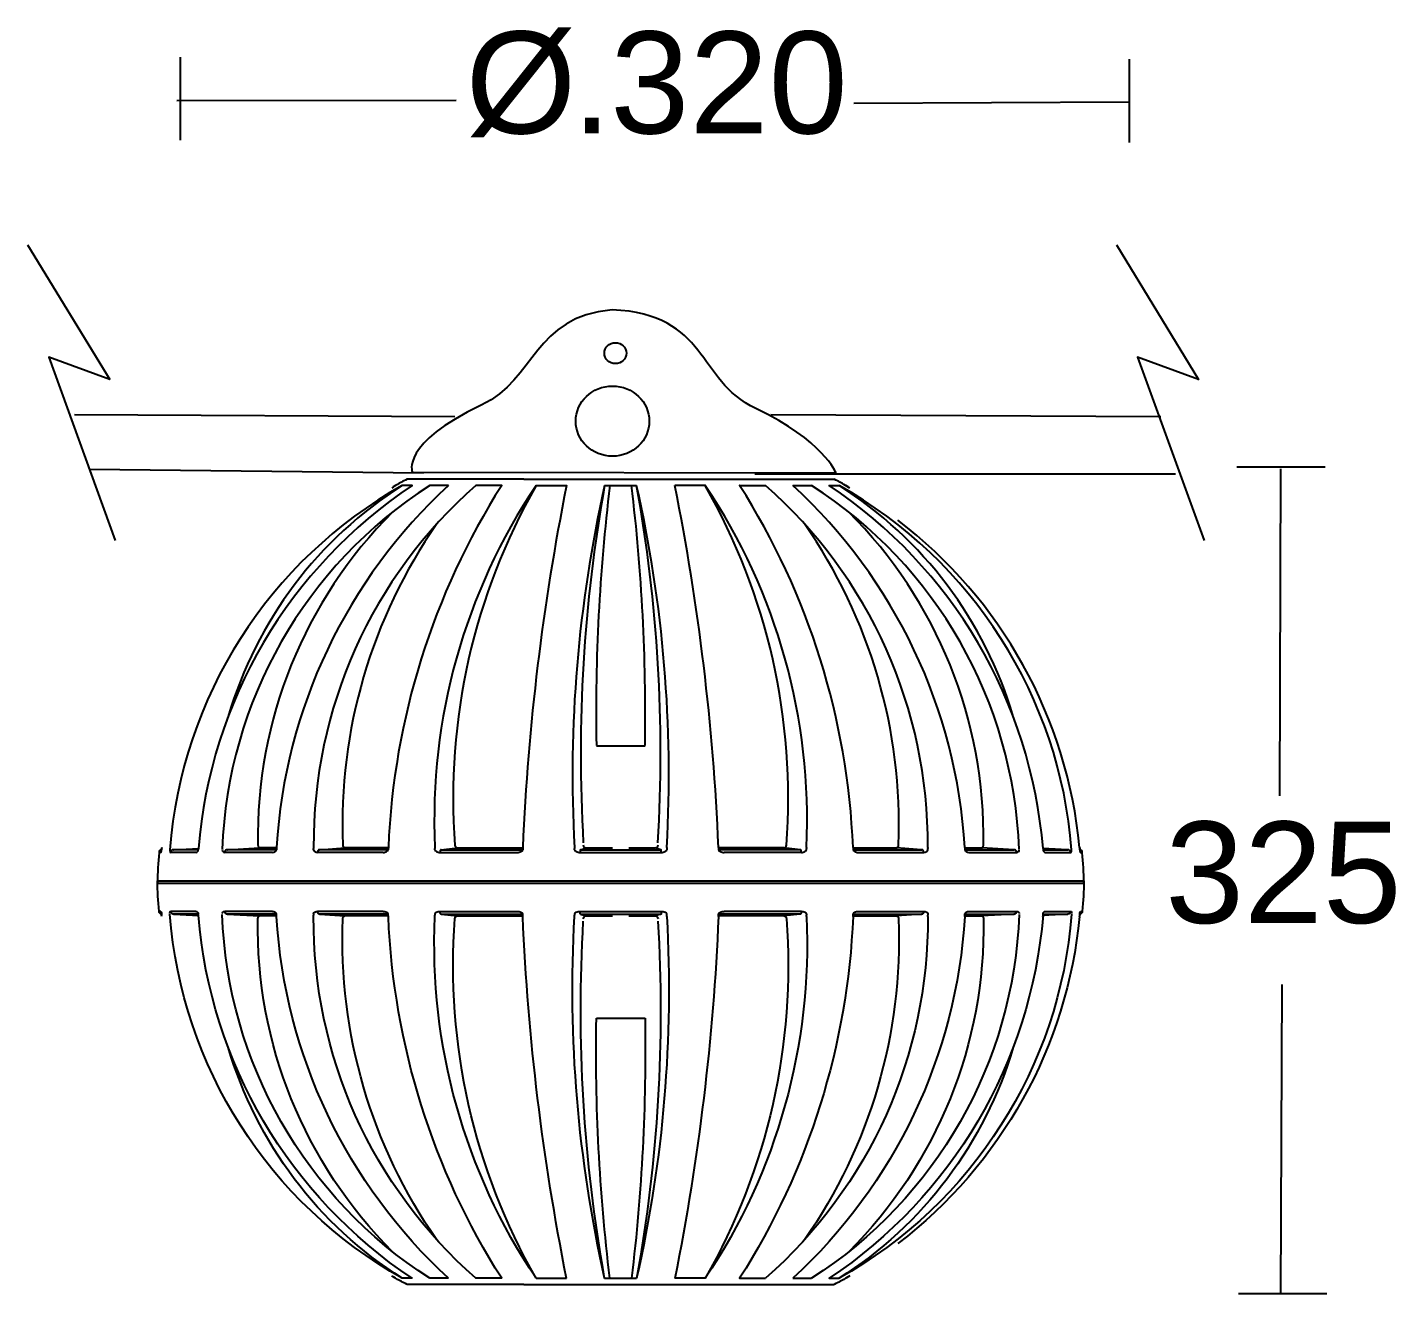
# Model space of a CAD drawing. Extents: x 0 to 126, y 0 to 246.
# Drawn here: x 0.2 to 125.9, y 129.4 to 245.6 of the extents above; entities that cross this region are included whole.
import ezdxf

# ---------------------------------------------------------------- set-up
doc = ezdxf.new("R2010")
doc.units = 0
doc.layers.add('LIVELLO_1', color=160, linetype='Continuous')
doc.styles.add('STD', font='txt')

# ---------------------------------------------------------------- blocks, each defined once
blk = doc.blocks.new('AI9-BLK2')
at = {"layer": 'LIVELLO_1', "color": 7}
for p, q in [((-54.13313, 13.538106), (-46.572868, 1.170557)), ((-49.796444, -2.034243), (-14.87041, -2.228891)), ((14.170194, -2.034243), (49.998499, -2.228891)), ((-48.431152, -7.073556), (-17.731906, -7.408075)), ((12.709991, -7.482834), (51.340191, -7.482834))]:
    blk.add_line(p, q, dxfattribs=at)
for points in [[(45.908826, 13.538106), (53.46926, 1.170557), (47.864434, 3.217289), (53.984646, -13.59805)], [(-46.572868, 1.170557), (-52.17511, 3.217289), (-46.056104, -13.59805)]]:
    blk.add_lwpolyline(points, dxfattribs=at)
blk = doc.blocks.new('AI9-BLK1')
at = {"layer": 'LIVELLO_1', "color": 7}
for p, q in [((-49.19, 119.57), (-49.19, 111.94)), ((37.98, 119.37), (37.98, 111.74)), ((-49.49, 115.58), (-23.84, 115.62)), ((12.68, 115.35), (38, 115.46)), ((47.87, 81.94), (56, 81.94)), ((51.9, 81.75), (51.79, 51.74)), ((-28.1, 80.81), (-28.34, 80.81)), ((-17.63, 80.81), (-11.8, 80.81)), ((-11.8, 80.81), (-5.66, 80.81)), ((-5.66, 80.81), (0.17, 80.81)), ((0.17, 80.81), (5.14, 80.81)), ((5.14, 80.81), (8.75, 80.81)), ((8.75, 80.81), (10.64, 80.81)), ((10.64, 80.81), (10.88, 80.81)), ((-27.88, 80.24), (-28.79, 80.24)), ((-24.54, 80.24), (-26.27, 80.24)), ((-16.5, 80.24), (-13.7, 80.24)), ((-10.2, 80.24), (-7.26, 80.24)), ((-0.96, 80.24), (-3.75, 80.24)), ((7.09, 80.24), (8.81, 80.24)), ((11.89, 80.24), (11.94, 80.24)), ((11.93, 80.23), (11.96, 80.23)), ((-10.96, 56.34), (-6.49, 56.34)), ((-50.98, 46.54), (-51.14, 46.54)), ((-50.94, 46.65), (-50.93, 46.7)), ((-50.9, 46.89), (-50.91, 46.78)), ((-50.89, 47), (-50.9, 46.89)), ((-50.89, 47), (-50.9, 46.88)), ((-47.76, 46.54), (-50.06, 46.54)), ((-47.53, 46.79), (-49.81, 46.79)), ((-49.81, 46.79), (-49.78, 46.79)), ((-49.78, 46.79), (-47.52, 46.91)), ((-47.52, 46.89), (-47.53, 46.78)), ((-47.51, 47), (-47.52, 46.89)), ((-40.72, 46.54), (-45.1, 46.54)), ((-40.36, 46.79), (-44.88, 46.79)), ((-44.88, 46.79), (-44.85, 46.79)), ((-44.85, 46.79), (-41.92, 46.96)), ((-40.34, 46.96), (-41.92, 46.96)), ((-40.35, 46.89), (-40.36, 46.78)), ((-40.34, 47), (-40.35, 46.89)), ((-36.94, 47), (-36.95, 46.89)), ((-36.95, 46.78), (-36.95, 46.89)), ((-30.55, 46.54), (-36.57, 46.54)), ((-30.09, 46.79), (-36.41, 46.79)), ((-36.41, 46.79), (-36.38, 46.79)), ((-36.38, 46.79), (-34.06, 46.96)), ((-30.08, 46.96), (-34.06, 46.96)), ((-30.08, 46.89), (-30.09, 46.78)), ((-30.07, 47), (-30.08, 46.89)), ((-25.79, 47), (-25.8, 46.89)), ((-25.8, 46.78), (-25.8, 46.89)), ((-25.23, 46.79), (-17.73, 46.79)), ((-25.23, 46.79), (-25.21, 46.79)), ((-25.21, 46.79), (-23.72, 46.96)), ((-23.72, 46.96), (-17.72, 46.96)), ((-18.19, 46.79), (-18.18, 46.79)), ((-17.72, 46.89), (-17.73, 46.78)), ((-17.72, 47), (-17.72, 46.89)), ((-12.97, 47), (-12.97, 46.89)), ((-12.97, 46.78), (-12.97, 46.89)), ((-12.43, 46.79), (-12.42, 46.79)), ((-12.42, 46.79), (-11.91, 46.96)), ((-11.91, 46.96), (-9.47, 46.96)), ((-7.98, 46.96), (-5.55, 46.96)), ((-4.49, 47), (-4.49, 46.89)), ((-4.49, 46.89), (-4.49, 46.78)), ((0.26, 47), (0.27, 46.89)), ((6.26, 46.96), (0.26, 46.96)), ((0.27, 46.89), (0.27, 46.78)), ((7.77, 46.79), (0.27, 46.79)), ((0.73, 46.79), (0.72, 46.79)), ((7.87, 46.54), (0.78, 46.54)), ((7.75, 46.79), (6.26, 46.96)), ((7.77, 46.79), (7.75, 46.79)), ((8.34, 47), (8.34, 46.89)), ((8.34, 46.78), (8.34, 46.89)), ((12.62, 47), (12.63, 46.89)), ((12.62, 46.96), (16.6, 46.96)), ((12.63, 46.89), (12.63, 46.78)), ((12.63, 46.79), (18.95, 46.79)), ((13.09, 46.54), (19.12, 46.54)), ((18.92, 46.79), (16.6, 46.96)), ((18.95, 46.79), (18.92, 46.79)), ((19.49, 47), (19.49, 46.89)), ((19.5, 46.78), (19.49, 46.89)), ((22.88, 47), (22.9, 46.89)), ((22.89, 46.96), (24.46, 46.96)), ((22.9, 46.89), (22.9, 46.78)), ((22.9, 46.79), (27.43, 46.79)), ((23.26, 46.54), (27.64, 46.54)), ((27.39, 46.79), (24.46, 46.96)), ((27.43, 46.79), (27.39, 46.79)), ((30.06, 47), (30.07, 46.89)), ((32.32, 46.79), (30.06, 46.91)), ((30.07, 46.89), (30.08, 46.78)), ((30.07, 46.79), (32.36, 46.79)), ((30.3, 46.54), (32.6, 46.54)), ((32.36, 46.79), (32.32, 46.79)), ((33.43, 47), (33.44, 46.89)), ((33.43, 47), (33.44, 46.88)), ((33.45, 46.78), (33.44, 46.89)), ((33.47, 46.7), (33.48, 46.65)), ((33.52, 46.54), (33.68, 46.54)), ((-51.28, 43.94), (33.82, 43.94)), ((-51.28, 43.94), (33.82, 43.94)), ((-51.28, 43.72), (33.82, 43.72)), ((-51.28, 43.72), (33.82, 43.72)), ((-50.98, 41.12), (-51.14, 41.12)), ((-50.94, 41.01), (-50.93, 40.97)), ((-50.9, 40.77), (-50.91, 40.89)), ((-50.89, 40.66), (-50.9, 40.78)), ((-50.89, 40.66), (-50.9, 40.77)), ((-47.76, 41.12), (-50.06, 41.12)), ((-47.53, 40.87), (-49.81, 40.87)), ((-49.81, 40.87), (-49.78, 40.87)), ((-49.78, 40.87), (-47.52, 40.75)), ((-47.52, 40.77), (-47.53, 40.89)), ((-47.51, 40.66), (-47.52, 40.77)), ((-40.72, 41.12), (-45.1, 41.12)), ((-40.36, 40.87), (-44.88, 40.87)), ((-44.88, 40.87), (-44.85, 40.87)), ((-44.85, 40.87), (-41.92, 40.7)), ((-40.34, 40.7), (-41.92, 40.7)), ((-40.35, 40.77), (-40.36, 40.89)), ((-40.34, 40.66), (-40.35, 40.77)), ((-36.95, 40.89), (-36.95, 40.77)), ((-36.94, 40.66), (-36.95, 40.77)), ((-30.55, 41.12), (-36.57, 41.12)), ((-30.09, 40.87), (-36.41, 40.87)), ((-36.41, 40.87), (-36.38, 40.87)), ((-36.38, 40.87), (-34.06, 40.7)), ((-30.08, 40.7), (-34.06, 40.7)), ((-30.08, 40.77), (-30.09, 40.89)), ((-30.07, 40.66), (-30.08, 40.77)), ((-25.8, 40.89), (-25.8, 40.77)), ((-25.79, 40.66), (-25.8, 40.77)), ((-25.23, 40.87), (-17.73, 40.87)), ((-25.23, 40.87), (-25.21, 40.87)), ((-25.21, 40.87), (-23.72, 40.7)), ((-23.72, 40.7), (-17.72, 40.7)), ((-18.19, 40.87), (-18.18, 40.87)), ((-17.72, 40.77), (-17.73, 40.89)), ((-17.72, 40.66), (-17.72, 40.77)), ((-12.97, 40.89), (-12.97, 40.77)), ((-12.97, 40.66), (-12.97, 40.77)), ((-12.43, 40.87), (-12.42, 40.87)), ((-12.42, 40.87), (-11.91, 40.7)), ((-11.91, 40.7), (-9.47, 40.7)), ((-7.98, 40.7), (-5.55, 40.7)), ((-4.49, 40.77), (-4.49, 40.89)), ((-4.49, 40.66), (-4.49, 40.77)), ((0.26, 40.66), (0.27, 40.77)), ((6.26, 40.7), (0.26, 40.7)), ((0.27, 40.77), (0.27, 40.89)), ((7.77, 40.87), (0.27, 40.87)), ((0.73, 40.87), (0.72, 40.87)), ((7.87, 41.12), (0.78, 41.12)), ((7.75, 40.87), (6.26, 40.7)), ((7.77, 40.87), (7.75, 40.87)), ((8.34, 40.89), (8.34, 40.77)), ((8.34, 40.66), (8.34, 40.77)), ((12.62, 40.66), (12.63, 40.77)), ((12.62, 40.7), (16.6, 40.7)), ((12.63, 40.77), (12.63, 40.89)), ((12.63, 40.87), (18.95, 40.87)), ((13.09, 41.12), (19.12, 41.12)), ((18.92, 40.87), (16.6, 40.7)), ((18.95, 40.87), (18.92, 40.87)), ((19.5, 40.89), (19.49, 40.77)), ((19.49, 40.66), (19.49, 40.77)), ((22.88, 40.66), (22.9, 40.77)), ((22.89, 40.7), (24.46, 40.7)), ((22.9, 40.77), (22.9, 40.89)), ((22.9, 40.87), (27.43, 40.87)), ((23.26, 41.12), (27.64, 41.12)), ((27.39, 40.87), (24.46, 40.7)), ((27.43, 40.87), (27.39, 40.87)), ((32.32, 40.87), (30.06, 40.75)), ((30.06, 40.66), (30.07, 40.77)), ((30.07, 40.77), (30.08, 40.89)), ((30.07, 40.87), (32.36, 40.87)), ((30.3, 41.12), (32.6, 41.12)), ((32.36, 40.87), (32.32, 40.87)), ((33.43, 40.66), (33.44, 40.78)), ((33.43, 40.66), (33.44, 40.77)), ((33.45, 40.89), (33.44, 40.77)), ((33.47, 40.97), (33.48, 41.01)), ((33.52, 41.12), (33.68, 41.12)), ((52.01, 34.4), (51.9, 6.07)), ((-10.96, 31.32), (-6.49, 31.32)), ((-27.88, 7.43), (-28.79, 7.43)), ((-28.1, 6.86), (-28.34, 6.86)), ((-24.54, 7.43), (-26.27, 7.43)), ((-17.63, 6.86), (-11.8, 6.86)), ((-16.5, 7.43), (-13.7, 7.43)), ((-11.8, 6.86), (-5.66, 6.86)), ((-10.2, 7.43), (-7.26, 7.43)), ((-5.66, 6.86), (0.17, 6.86)), ((-0.96, 7.43), (-3.75, 7.43)), ((0.17, 6.86), (5.14, 6.86)), ((5.14, 6.86), (8.75, 6.86)), ((7.09, 7.43), (8.81, 7.43)), ((8.75, 6.86), (10.64, 6.86)), ((10.64, 6.86), (10.88, 6.86)), ((11.89, 7.43), (11.94, 7.43)), ((11.93, 7.43), (11.96, 7.43)), ((56.16, 6.02), (48.03, 6.02))]:
    blk.add_line(p, q, dxfattribs=at)
for points in [[(-17.63, 80.81), (-22.59, 80.81), (-26.2, 80.81), (-28.1, 80.81)], [(-28.79, 80.24), (-28.79, 80.23), (-28.8, 80.23), (-28.8, 80.23), (-28.81, 80.23)], [(-27.88, 80.24), (-27.88, 80.23), (-27.89, 80.23), (-27.89, 80.23), (-27.9, 80.23)], [(-19.66, 80.24), (-22.03, 80.24), (-22.04, 80.23), (-22.04, 80.23), (-22.04, 80.23), (-22.05, 80.23)], [(-19.66, 80.24), (-19.66, 80.23), (-19.66, 80.23), (-19.66, 80.23), (-19.67, 80.23)], [(-16.5, 80.24), (-16.5, 80.23), (-16.5, 80.23), (-16.5, 80.23), (-16.5, 80.23)], [(-13.7, 80.24), (-13.7, 80.23), (-13.7, 80.23), (-13.71, 80.23)], [(-10.2, 80.24), (-10.2, 80.23), (-10.2, 80.23), (-10.2, 80.23)], [(-7.26, 80.23), (-7.26, 80.23), (-7.26, 80.23), (-7.26, 80.23), (-7.26, 80.24)], [(-0.95, 80.23), (-0.96, 80.23), (-0.96, 80.23), (-0.96, 80.23), (-0.96, 80.24)], [(2.21, 80.23), (2.21, 80.23), (2.21, 80.23), (2.2, 80.23), (2.2, 80.24), (4.58, 80.24)], [(4.59, 80.23), (4.59, 80.23), (4.58, 80.23), (4.58, 80.23), (4.58, 80.24)], [(10.44, 80.23), (10.44, 80.23), (10.43, 80.23), (10.43, 80.23), (10.43, 80.24), (11.33, 80.24)], [(11.91, 80.23), (11.93, 80.23), (12.13, 80.09)], [(-49.98, 46.72), (-49.99, 46.7), (-50.01, 46.69), (-50.02, 46.67), (-50.03, 46.65), (-50.04, 46.64), (-50.04, 46.62), (-50.05, 46.6), (-50.05, 46.58), (-50.06, 46.57), (-50.06, 46.54)], [(-49.81, 46.79), (-49.83, 46.79), (-49.85, 46.78), (-49.87, 46.78), (-49.89, 46.77), (-49.91, 46.77), (-49.92, 46.76), (-49.94, 46.75), (-49.95, 46.74), (-49.97, 46.73), (-49.98, 46.72)], [(-45.03, 46.72), (-45.04, 46.7), (-45.05, 46.69), (-45.06, 46.67), (-45.07, 46.65), (-45.08, 46.64), (-45.08, 46.62), (-45.09, 46.6), (-45.09, 46.58), (-45.1, 46.57), (-45.1, 46.54)], [(-44.88, 46.79), (-44.9, 46.79), (-44.91, 46.78), (-44.93, 46.78), (-44.95, 46.77), (-44.96, 46.77), (-44.98, 46.76), (-44.99, 46.75), (-45, 46.74), (-45.02, 46.73), (-45.03, 46.72)], [(-42.05, 47.22), (-42.05, 47.18), (-42.04, 47.14), (-42.03, 47.1), (-42.02, 47.07), (-42.01, 47.04), (-42, 47.02), (-41.99, 47.01), (-41.99, 47), (-41.98, 46.99), (-41.97, 46.98), (-41.96, 46.97), (-41.96, 46.97), (-41.95, 46.97), (-41.95, 46.97), (-41.94, 46.97), (-41.94, 46.96), (-41.93, 46.96), (-41.93, 46.96), (-41.93, 46.96), (-41.92, 46.96)], [(-36.52, 46.72), (-36.53, 46.7), (-36.54, 46.69), (-36.55, 46.67), (-36.55, 46.65), (-36.56, 46.63), (-36.56, 46.61), (-36.57, 46.59), (-36.57, 46.57), (-36.57, 46.54)], [(-36.41, 46.79), (-36.42, 46.79), (-36.42, 46.79), (-36.43, 46.78), (-36.45, 46.78), (-36.46, 46.77), (-36.47, 46.77), (-36.48, 46.76), (-36.49, 46.75), (-36.5, 46.74), (-36.51, 46.73), (-36.52, 46.72)], [(-34.26, 47.22), (-34.25, 47.2), (-34.25, 47.18), (-34.25, 47.16), (-34.24, 47.14), (-34.24, 47.12), (-34.23, 47.1), (-34.22, 47.08), (-34.21, 47.07), (-34.2, 47.05), (-34.19, 47.04), (-34.18, 47.02), (-34.17, 47.01), (-34.16, 47), (-34.14, 46.99), (-34.13, 46.98), (-34.12, 46.97), (-34.1, 46.97), (-34.09, 46.96), (-34.07, 46.96), (-34.07, 46.96), (-34.06, 46.96)], [(-25.29, 46.72), (-25.3, 46.7), (-25.31, 46.66), (-25.32, 46.61), (-25.32, 46.57), (-25.32, 46.54)], [(-25.23, 46.79), (-25.23, 46.79), (-25.23, 46.79), (-25.24, 46.79), (-25.24, 46.78), (-25.24, 46.78), (-25.25, 46.78), (-25.25, 46.78), (-25.26, 46.77), (-25.26, 46.77), (-25.27, 46.76), (-25.28, 46.75), (-25.28, 46.74), (-25.29, 46.73), (-25.29, 46.72)], [(-23.96, 47.22), (-23.96, 47.2), (-23.95, 47.18), (-23.95, 47.16), (-23.94, 47.14), (-23.94, 47.12), (-23.93, 47.1), (-23.92, 47.08), (-23.91, 47.07), (-23.89, 47.05), (-23.88, 47.04), (-23.87, 47.02), (-23.85, 47.01), (-23.84, 47), (-23.82, 46.99), (-23.81, 46.98), (-23.79, 46.97), (-23.77, 46.97), (-23.75, 46.96), (-23.74, 46.96), (-23.72, 46.96)], [(-12.44, 46.72), (-12.45, 46.68), (-12.45, 46.64), (-12.45, 46.59), (-12.45, 46.54)], [(-12.43, 46.79), (-12.43, 46.79), (-12.43, 46.79), (-12.43, 46.79), (-12.43, 46.78), (-12.43, 46.78), (-12.44, 46.77), (-12.44, 46.75), (-12.44, 46.72), (-12.44, 46.72)], [(-12.43, 46.79), (-5.03, 46.79), (-5.03, 46.79), (-5.55, 46.96)], [(-5.01, 46.72), (-5.01, 46.75), (-5.02, 46.77), (-5.02, 46.78), (-5.02, 46.78), (-5.02, 46.79), (-5.03, 46.79)], [(-5, 46.54), (-5.01, 46.59), (-5.01, 46.64), (-5.01, 46.68), (-5.01, 46.72)], [(6.26, 46.96), (6.28, 46.96), (6.3, 46.96), (6.32, 46.97), (6.33, 46.97), (6.35, 46.98), (6.37, 46.99), (6.38, 47), (6.4, 47.01), (6.41, 47.02), (6.43, 47.04), (6.44, 47.05), (6.45, 47.07), (6.46, 47.08), (6.47, 47.1), (6.48, 47.12), (6.49, 47.14), (6.49, 47.16), (6.5, 47.18), (6.5, 47.2), (6.5, 47.22)], [(7.87, 46.54), (7.86, 46.59), (7.86, 46.64), (7.85, 46.68), (7.84, 46.7), (7.84, 46.72), (7.83, 46.73), (7.83, 46.74), (7.82, 46.75), (7.81, 46.76), (7.81, 46.77), (7.8, 46.77), (7.8, 46.78), (7.79, 46.78), (7.79, 46.78), (7.79, 46.78), (7.78, 46.79), (7.78, 46.79), (7.77, 46.79), (7.77, 46.79)], [(16.6, 46.96), (16.61, 46.96), (16.62, 46.96), (16.64, 46.97), (16.65, 46.97), (16.67, 46.97), (16.68, 46.98), (16.69, 47), (16.7, 47), (16.72, 47.02), (16.73, 47.03), (16.74, 47.04), (16.75, 47.06), (16.76, 47.08), (16.77, 47.09), (16.78, 47.11), (16.78, 47.13), (16.79, 47.15), (16.79, 47.17), (16.8, 47.19), (16.8, 47.22)], [(19.12, 46.54), (19.12, 46.57), (19.11, 46.59), (19.1, 46.61), (19.1, 46.64), (19.09, 46.66), (19.08, 46.68), (19.07, 46.7), (19.06, 46.72), (19.05, 46.73), (19.04, 46.74), (19.03, 46.75), (19.02, 46.76), (19.01, 46.77), (19, 46.77), (18.99, 46.78), (18.98, 46.78), (18.97, 46.79), (18.96, 46.79), (18.95, 46.79)], [(24.46, 46.96), (24.47, 46.96), (24.47, 46.96), (24.48, 46.96), (24.48, 46.96), (24.49, 46.97), (24.49, 46.97), (24.5, 46.97), (24.5, 46.97), (24.51, 46.97), (24.52, 46.98), (24.52, 47), (24.53, 47), (24.54, 47.02), (24.55, 47.03), (24.55, 47.04), (24.57, 47.08), (24.58, 47.11), (24.59, 47.15), (24.59, 47.18), (24.6, 47.22)], [(27.64, 46.54), (27.64, 46.57), (27.63, 46.58), (27.63, 46.6), (27.63, 46.62), (27.62, 46.64), (27.61, 46.65), (27.6, 46.67), (27.59, 46.69), (27.58, 46.7), (27.57, 46.72), (27.56, 46.73), (27.55, 46.74), (27.53, 46.75), (27.52, 46.76), (27.5, 46.77), (27.49, 46.77), (27.47, 46.78), (27.46, 46.78), (27.44, 46.79), (27.43, 46.79)], [(-49.98, 40.95), (-49.99, 40.96), (-50.01, 40.98), (-50.02, 40.99), (-50.03, 41.01), (-50.04, 41.03), (-50.04, 41.04), (-50.05, 41.06), (-50.05, 41.08), (-50.06, 41.1), (-50.06, 41.12)], [(-49.81, 40.87), (-49.83, 40.88), (-49.85, 40.88), (-49.87, 40.88), (-49.89, 40.89), (-49.91, 40.89), (-49.92, 40.9), (-49.94, 40.91), (-49.95, 40.93), (-49.97, 40.94), (-49.98, 40.95)], [(-45.03, 40.95), (-45.04, 40.96), (-45.05, 40.98), (-45.06, 40.99), (-45.07, 41.01), (-45.08, 41.03), (-45.08, 41.04), (-45.09, 41.06), (-45.09, 41.08), (-45.1, 41.1), (-45.1, 41.12)], [(-44.88, 40.87), (-44.9, 40.88), (-44.91, 40.88), (-44.93, 40.88), (-44.95, 40.89), (-44.96, 40.89), (-44.98, 40.9), (-44.99, 40.91), (-45, 40.93), (-45.02, 40.94), (-45.03, 40.95)], [(-42.05, 40.44), (-42.05, 40.48), (-42.04, 40.53), (-42.03, 40.56), (-42.02, 40.6), (-42.01, 40.62), (-42, 40.64), (-41.99, 40.65), (-41.99, 40.66), (-41.98, 40.67), (-41.97, 40.68), (-41.96, 40.68), (-41.96, 40.69), (-41.95, 40.69), (-41.95, 40.69), (-41.94, 40.69), (-41.94, 40.7), (-41.93, 40.7), (-41.93, 40.7), (-41.93, 40.7), (-41.92, 40.7)], [(-36.52, 40.95), (-36.53, 40.96), (-36.54, 40.98), (-36.55, 40.99), (-36.55, 41.01), (-36.56, 41.03), (-36.56, 41.06), (-36.57, 41.08), (-36.57, 41.1), (-36.57, 41.12)], [(-36.41, 40.87), (-36.42, 40.87), (-36.42, 40.88), (-36.43, 40.88), (-36.45, 40.88), (-36.46, 40.89), (-36.47, 40.89), (-36.48, 40.9), (-36.49, 40.91), (-36.5, 40.93), (-36.51, 40.94), (-36.52, 40.95)], [(-34.26, 40.44), (-34.25, 40.46), (-34.25, 40.48), (-34.25, 40.51), (-34.24, 40.53), (-34.24, 40.54), (-34.23, 40.56), (-34.22, 40.58), (-34.21, 40.6), (-34.2, 40.61), (-34.19, 40.62), (-34.18, 40.64), (-34.17, 40.65), (-34.16, 40.66), (-34.14, 40.67), (-34.13, 40.68), (-34.12, 40.69), (-34.1, 40.69), (-34.09, 40.7), (-34.07, 40.7), (-34.07, 40.7), (-34.06, 40.7)], [(-25.29, 40.95), (-25.3, 40.97), (-25.31, 41.01), (-25.32, 41.05), (-25.32, 41.1), (-25.32, 41.12)], [(-25.23, 40.87), (-25.23, 40.87), (-25.23, 40.88), (-25.24, 40.88), (-25.24, 40.88), (-25.24, 40.88), (-25.25, 40.88), (-25.25, 40.89), (-25.26, 40.89), (-25.26, 40.89), (-25.27, 40.9), (-25.28, 40.91), (-25.28, 40.93), (-25.29, 40.94), (-25.29, 40.95)], [(-23.96, 40.44), (-23.96, 40.46), (-23.95, 40.48), (-23.95, 40.51), (-23.94, 40.53), (-23.94, 40.54), (-23.93, 40.56), (-23.92, 40.58), (-23.91, 40.6), (-23.89, 40.61), (-23.88, 40.62), (-23.87, 40.64), (-23.85, 40.65), (-23.84, 40.66), (-23.82, 40.67), (-23.81, 40.68), (-23.79, 40.69), (-23.77, 40.69), (-23.75, 40.7), (-23.74, 40.7), (-23.72, 40.7)], [(-12.44, 40.95), (-12.45, 40.99), (-12.45, 41.03), (-12.45, 41.07), (-12.45, 41.12)], [(-12.43, 40.87), (-12.43, 40.87), (-12.43, 40.87), (-12.43, 40.88), (-12.43, 40.88), (-12.43, 40.88), (-12.44, 40.89), (-12.44, 40.91), (-12.44, 40.94), (-12.44, 40.95)], [(-12.43, 40.87), (-5.03, 40.87), (-5.03, 40.87), (-5.55, 40.7)], [(-5.01, 40.95), (-5.01, 40.92), (-5.02, 40.89), (-5.02, 40.89), (-5.02, 40.88), (-5.02, 40.88), (-5.02, 40.87), (-5.03, 40.87)], [(-5, 41.12), (-5.01, 41.07), (-5.01, 41.03), (-5.01, 40.99), (-5.01, 40.95)], [(6.26, 40.7), (6.28, 40.7), (6.3, 40.7), (6.32, 40.69), (6.33, 40.69), (6.35, 40.68), (6.37, 40.67), (6.38, 40.66), (6.4, 40.65), (6.41, 40.64), (6.43, 40.62), (6.44, 40.61), (6.45, 40.6), (6.46, 40.58), (6.47, 40.56), (6.48, 40.54), (6.49, 40.53), (6.49, 40.51), (6.5, 40.48), (6.5, 40.46), (6.5, 40.44)], [(7.87, 41.12), (7.86, 41.07), (7.86, 41.03), (7.85, 40.99), (7.84, 40.97), (7.84, 40.95), (7.83, 40.94), (7.83, 40.93), (7.82, 40.91), (7.81, 40.9), (7.81, 40.89), (7.8, 40.89), (7.8, 40.89), (7.79, 40.88), (7.79, 40.88), (7.79, 40.88), (7.78, 40.88), (7.78, 40.88), (7.77, 40.87), (7.77, 40.87)], [(16.6, 40.7), (16.61, 40.7), (16.62, 40.7), (16.64, 40.69), (16.65, 40.69), (16.67, 40.68), (16.68, 40.68), (16.69, 40.67), (16.7, 40.66), (16.72, 40.64), (16.73, 40.63), (16.74, 40.62), (16.75, 40.6), (16.76, 40.59), (16.77, 40.57), (16.78, 40.55), (16.78, 40.54), (16.79, 40.52), (16.79, 40.5), (16.8, 40.48), (16.8, 40.44)], [(19.12, 41.12), (19.12, 41.1), (19.11, 41.07), (19.1, 41.05), (19.1, 41.03), (19.09, 41.01), (19.08, 40.99), (19.07, 40.97), (19.06, 40.95), (19.05, 40.94), (19.04, 40.93), (19.03, 40.91), (19.02, 40.9), (19.01, 40.89), (19, 40.89), (18.99, 40.88), (18.98, 40.88), (18.97, 40.88), (18.96, 40.87), (18.95, 40.87)], [(24.46, 40.7), (24.47, 40.7), (24.47, 40.7), (24.48, 40.7), (24.48, 40.7), (24.49, 40.69), (24.49, 40.69), (24.5, 40.69), (24.5, 40.69), (24.51, 40.68), (24.52, 40.68), (24.52, 40.67), (24.53, 40.66), (24.54, 40.64), (24.55, 40.63), (24.55, 40.62), (24.57, 40.59), (24.58, 40.55), (24.59, 40.52), (24.59, 40.48), (24.6, 40.44)], [(27.64, 41.12), (27.64, 41.1), (27.63, 41.08), (27.63, 41.06), (27.63, 41.04), (27.62, 41.03), (27.61, 41.01), (27.6, 40.99), (27.59, 40.98), (27.58, 40.96), (27.57, 40.95), (27.56, 40.94), (27.55, 40.93), (27.53, 40.91), (27.52, 40.9), (27.5, 40.89), (27.49, 40.89), (27.47, 40.88), (27.46, 40.88), (27.44, 40.88), (27.43, 40.87)], [(11.91, 7.43), (11.93, 7.43), (12.13, 7.57)], [(-28.79, 7.43), (-28.79, 7.43), (-28.8, 7.43), (-28.8, 7.43), (-28.81, 7.43)], [(-17.63, 6.86), (-22.59, 6.86), (-26.2, 6.86), (-28.1, 6.86)], [(-27.88, 7.43), (-27.88, 7.43), (-27.89, 7.43), (-27.89, 7.43), (-27.9, 7.43)], [(-19.66, 7.43), (-22.03, 7.43), (-22.04, 7.43), (-22.04, 7.43), (-22.04, 7.43), (-22.05, 7.43)], [(-19.66, 7.43), (-19.66, 7.43), (-19.66, 7.43), (-19.66, 7.43), (-19.67, 7.43)], [(-16.5, 7.43), (-16.5, 7.43), (-16.5, 7.43), (-16.5, 7.43)], [(-13.7, 7.43), (-13.7, 7.43), (-13.7, 7.43), (-13.71, 7.43)], [(-10.2, 7.43), (-10.2, 7.43), (-10.2, 7.43)], [(-7.26, 7.43), (-7.26, 7.43), (-7.26, 7.43), (-7.26, 7.43)], [(-0.95, 7.43), (-0.96, 7.43), (-0.96, 7.43), (-0.96, 7.43)], [(2.21, 7.43), (2.21, 7.43), (2.21, 7.43), (2.2, 7.43), (2.2, 7.43), (4.58, 7.43)], [(4.59, 7.43), (4.59, 7.43), (4.58, 7.43), (4.58, 7.43), (4.58, 7.43)], [(10.44, 7.43), (10.44, 7.43), (10.43, 7.43), (10.43, 7.43), (10.43, 7.43), (11.33, 7.43)]]:
    blk.add_lwpolyline(points, dxfattribs=at)
for centre, major_axis, ratio in [((-9.21, 92.38), (1.01, 0), 0.952608), ((-9.48, 86.14), (3.38, 0), 0.952121)]:
    blk.add_ellipse(centre, major_axis=major_axis, ratio=ratio, dxfattribs=at)
for points, knots in [([(-9.52, 96.37), (-0.58, 95.92), (-1.85, 89.94), (3.69, 87.3), (9.91, 84.35), (11.05, 81.39), (11.05, 81.39), (11.05, 81.39), (-27.87, 81.46), (-27.87, 81.46), (-27.87, 81.46), (-29, 84.06), (-21.53, 87.61), (-16.47, 90.02), (-16.78, 95.7), (-9.52, 96.37)], [0, 0, 0, 0, 1, 1, 1, 2, 2, 2, 3, 3, 3, 4, 4, 4, 5, 5, 5, 5]), ([(12.31, 79.99), (11.79, 80.34), (12.48, 79.88), (11.96, 80.23), (11.95, 80.23), (11.95, 80.23), (11.94, 80.24), (11.46, 80.5), (11.37, 80.55), (10.88, 80.81)], [0, 0, 0, 0, 1, 1, 1, 2, 2, 2, 3, 3, 3, 3]), ([(-50.16, 46.74), (-50.16, 46.7), (-50.15, 46.65), (-50.13, 46.61), (-50.13, 46.58), (-50.09, 46.55), (-50.06, 46.54)], [0, 0, 0, 0, 1, 1, 1, 2, 2, 2, 2]), ([(-47.76, 46.54), (-47.7, 46.54), (-47.65, 46.57), (-47.61, 46.61), (-47.56, 46.65), (-47.54, 46.72), (-47.53, 46.78)], [0, 0, 0, 0, 1, 1, 1, 2, 2, 2, 2]), ([(-45.34, 46.73), (-45.34, 46.69), (-45.31, 46.64), (-45.28, 46.61), (-45.23, 46.57), (-45.16, 46.54), (-45.1, 46.54)], [0, 0, 0, 0, 1, 1, 1, 2, 2, 2, 2]), ([(-25.66, 46.61), (-25.55, 46.57), (-25.44, 46.54), (-25.32, 46.54), (-25.32, 46.54), (-18.24, 46.54), (-18.24, 46.54), (-18.12, 46.54), (-18, 46.57), (-17.89, 46.61)], [0, 0, 0, 0, 1, 1, 1, 2, 2, 2, 3, 3, 3, 3]), ([(-12.81, 46.61), (-12.7, 46.57), (-12.58, 46.54), (-12.45, 46.54), (-12.45, 46.54), (-5, 46.54), (-5, 46.54), (-4.88, 46.54), (-4.76, 46.57), (-4.64, 46.61)], [0, 0, 0, 0, 1, 1, 1, 2, 2, 2, 3, 3, 3, 3]), ([(32.61, 46.54), (32.6, 46.61), (32.57, 46.67), (32.53, 46.72), (32.48, 46.76), (32.42, 46.79), (32.36, 46.79)], [0, 0, 0, 0, 1, 1, 1, 2, 2, 2, 2]), ([(33.82, 43.72), (33.81, 44.71), (33.77, 45.56), (33.68, 46.54), (33.67, 46.67), (33.58, 46.77), (33.45, 46.79)], [0, 0, 0, 0, 1, 1, 1, 2, 2, 2, 2]), ([(33.82, 43.94), (33.81, 42.95), (33.77, 42.1), (33.68, 41.12), (33.67, 40.99), (33.58, 40.89), (33.45, 40.88)], [0, 0, 0, 0, 1, 1, 1, 2, 2, 2, 2]), ([(-50.16, 40.93), (-50.16, 40.97), (-50.15, 41.01), (-50.13, 41.05), (-50.13, 41.09), (-50.09, 41.12), (-50.06, 41.12)], [0, 0, 0, 0, 1, 1, 1, 2, 2, 2, 2]), ([(-47.76, 41.12), (-47.7, 41.12), (-47.65, 41.09), (-47.61, 41.05), (-47.56, 41.01), (-47.54, 40.95), (-47.53, 40.89)], [0, 0, 0, 0, 1, 1, 1, 2, 2, 2, 2]), ([(-45.34, 40.94), (-45.34, 40.98), (-45.31, 41.02), (-45.28, 41.05), (-45.23, 41.1), (-45.16, 41.12), (-45.1, 41.12)], [0, 0, 0, 0, 1, 1, 1, 2, 2, 2, 2]), ([(-25.66, 41.06), (-25.55, 41.1), (-25.44, 41.12), (-25.32, 41.12), (-25.32, 41.12), (-18.24, 41.12), (-18.24, 41.12), (-18.12, 41.12), (-18, 41.1), (-17.89, 41.06)], [0, 0, 0, 0, 1, 1, 1, 2, 2, 2, 3, 3, 3, 3]), ([(-12.81, 41.06), (-12.7, 41.1), (-12.58, 41.12), (-12.45, 41.12), (-12.45, 41.12), (-5, 41.12), (-5, 41.12), (-4.88, 41.12), (-4.76, 41.1), (-4.64, 41.06)], [0, 0, 0, 0, 1, 1, 1, 2, 2, 2, 3, 3, 3, 3]), ([(32.61, 41.12), (32.6, 41.06), (32.57, 40.99), (32.53, 40.95), (32.48, 40.9), (32.42, 40.88), (32.36, 40.87)], [0, 0, 0, 0, 1, 1, 1, 2, 2, 2, 2]), ([(12.31, 7.67), (11.79, 7.32), (12.48, 7.78), (11.96, 7.43), (11.95, 7.43), (11.95, 7.43), (11.94, 7.43), (11.46, 7.15), (11.37, 7.12), (10.88, 6.86)], [0, 0, 0, 0, 1, 1, 1, 2, 2, 2, 3, 3, 3, 3])]:
    blk.add_open_spline(points, degree=3, knots=knots, dxfattribs=at)
for points in [[(-28.34, 80.81), (-28.83, 80.55), (-28.91, 80.5), (-29.4, 80.24)], [(-28.79, 80.24), (-41.05, 73.35), (-49.06, 60.8), (-50.15, 46.79)], [(-27.88, 80.24), (-39.19, 72.7), (-46.42, 60.42), (-47.52, 46.89)], [(-26.27, 80.24), (-37.72, 72.88), (-44.84, 60.41), (-45.34, 46.81)], [(-28.79, 80.24), (-36.52, 75.34), (-42.2, 67.81), (-44.78, 59.03)], [(-24.54, 80.24), (-33.92, 71.62), (-39.58, 59.71), (-40.34, 47)], [(-22.03, 80.24), (-31.6, 71.84), (-37.03, 59.72), (-36.94, 47)], [(-19.66, 80.24), (-25.99, 70.26), (-29.58, 58.8), (-30.07, 47)], [(-29.42, 80.23), (-29.93, 79.88), (-29.25, 80.34), (-29.76, 79.99)], [(-29.4, 80.24), (-29.4, 80.23), (-29.41, 80.23), (-29.42, 80.23)], [(-16.5, 80.24), (-23.08, 70.43), (-26.34, 58.79), (-25.79, 47)], [(-16.5, 80.24), (-22.22, 70.21), (-24.81, 58.72), (-23.96, 47.21)], [(-13.7, 80.24), (-15.92, 69.12), (-17.23, 58.32), (-17.72, 47)], [(-10.2, 80.24), (-12.65, 69.32), (-13.59, 58.17), (-12.97, 47)], [(-10.2, 80.24), (-12.15, 69.38), (-12.8, 58.45), (-12.16, 47.43)], [(-9.72, 80.24), (-10.69, 72.22), (-11.1, 64.42), (-10.96, 56.35)], [(-6.49, 56.35), (-6.36, 64.42), (-6.77, 72.22), (-7.73, 80.24)], [(-5.3, 47.43), (-4.65, 58.45), (-5.31, 69.38), (-7.26, 80.24)], [(-4.49, 47), (-3.87, 58.17), (-4.8, 69.32), (-7.26, 80.24)], [(0.26, 47), (-0.23, 58.32), (-1.54, 69.12), (-3.75, 80.24)], [(8.34, 47), (8.88, 58.79), (5.63, 70.43), (-0.96, 80.24)], [(6.5, 47.21), (7.36, 58.72), (4.76, 70.21), (-0.96, 80.24)], [(12.62, 47), (12.13, 58.8), (8.54, 70.26), (2.2, 80.24)], [(19.49, 47), (19.57, 59.72), (14.14, 71.84), (4.57, 80.24)], [(22.88, 47), (22.12, 59.71), (16.46, 71.62), (7.09, 80.24)], [(27.88, 46.81), (27.38, 60.41), (20.26, 72.88), (8.81, 80.24)], [(30.07, 46.89), (28.96, 60.42), (21.73, 72.7), (10.43, 80.24)], [(32.7, 46.79), (31.61, 60.8), (23.6, 73.35), (11.33, 80.24)], [(11.35, 80.23), (11.35, 80.23), (11.34, 80.24), (11.33, 80.24)], [(27.33, 59.03), (24.74, 67.81), (19.06, 75.34), (11.33, 80.24)], [(11.91, 80.23), (11.9, 80.23), (11.89, 80.23), (11.89, 80.24)], [(11.96, 80.23), (11.95, 80.23), (11.95, 80.23), (11.94, 80.24)], [(-29.69, 77.79), (-37.79, 69.7), (-42.26, 58.66), (-42.05, 47.22)], [(-25.62, 76.7), (-31.64, 68.06), (-34.66, 57.73), (-34.26, 47.22)], [(16.8, 47.22), (17.21, 57.73), (14.18, 68.06), (8.16, 76.7)], [(24.6, 47.22), (24.8, 58.66), (20.33, 69.7), (12.23, 77.79)], [(33.43, 47), (32.3, 58.91), (26.25, 69.79), (16.73, 77.04)], [(-51.14, 46.54), (-51.22, 45.56), (-51.27, 44.71), (-51.28, 43.72)], [(-50.91, 46.79), (-51.03, 46.77), (-51.13, 46.67), (-51.14, 46.54)], [(-50.93, 46.67), (-50.96, 46.63), (-50.97, 46.59), (-50.98, 46.54)], [(-50.98, 46.54), (-50.96, 46.56), (-50.94, 46.59), (-50.94, 46.61)], [(-50.94, 46.61), (-50.92, 46.67), (-50.91, 46.72), (-50.91, 46.78)], [(-50.93, 46.7), (-50.93, 46.67), (-50.94, 46.64), (-50.94, 46.61)], [(-50.93, 46.7), (-50.91, 46.76), (-50.9, 46.82), (-50.9, 46.88)], [(-40.72, 46.54), (-40.63, 46.54), (-40.55, 46.57), (-40.48, 46.61)], [(-40.48, 46.61), (-40.41, 46.65), (-40.37, 46.71), (-40.36, 46.78)], [(-36.95, 46.78), (-36.95, 46.71), (-36.91, 46.64), (-36.84, 46.61)], [(-36.84, 46.61), (-36.76, 46.57), (-36.67, 46.54), (-36.57, 46.54)], [(-30.55, 46.54), (-30.44, 46.54), (-30.33, 46.57), (-30.23, 46.61)], [(-30.23, 46.61), (-30.16, 46.64), (-30.11, 46.7), (-30.09, 46.78)], [(-25.8, 46.78), (-25.79, 46.7), (-25.73, 46.64), (-25.66, 46.61)], [(-17.89, 46.61), (-17.81, 46.63), (-17.75, 46.7), (-17.72, 46.78)], [(-12.97, 46.78), (-12.95, 46.7), (-12.89, 46.63), (-12.81, 46.61)], [(-12.18, 47.22), (-12.17, 47.07), (-12.05, 46.96), (-11.91, 46.96)], [(-5.55, 46.96), (-5.41, 46.96), (-5.29, 47.07), (-5.28, 47.22)], [(-4.64, 46.61), (-4.56, 46.63), (-4.5, 46.7), (-4.49, 46.78)], [(0.27, 46.78), (0.29, 46.7), (0.35, 46.63), (0.43, 46.61)], [(0.43, 46.61), (0.54, 46.57), (0.66, 46.54), (0.78, 46.54)], [(7.87, 46.54), (7.98, 46.54), (8.1, 46.57), (8.2, 46.61)], [(8.2, 46.61), (8.27, 46.64), (8.33, 46.7), (8.34, 46.78)], [(12.63, 46.78), (12.65, 46.7), (12.71, 46.64), (12.78, 46.61)], [(12.78, 46.61), (12.88, 46.57), (12.98, 46.54), (13.09, 46.54)], [(19.12, 46.54), (19.21, 46.54), (19.3, 46.57), (19.39, 46.61)], [(19.39, 46.61), (19.45, 46.64), (19.49, 46.71), (19.5, 46.78)], [(22.9, 46.78), (22.91, 46.71), (22.96, 46.65), (23.02, 46.61)], [(23.02, 46.61), (23.09, 46.57), (23.18, 46.54), (23.26, 46.54)], [(27.64, 46.54), (27.71, 46.54), (27.77, 46.57), (27.82, 46.61)], [(27.82, 46.61), (27.86, 46.64), (27.88, 46.69), (27.89, 46.73)], [(30.08, 46.78), (30.08, 46.72), (30.11, 46.65), (30.15, 46.61)], [(30.15, 46.61), (30.19, 46.57), (30.25, 46.54), (30.3, 46.54)], [(32.6, 46.54), (32.64, 46.55), (32.67, 46.58), (32.68, 46.61)], [(32.68, 46.61), (32.69, 46.65), (32.7, 46.7), (32.7, 46.74)], [(33.45, 46.88), (33.45, 46.82), (33.46, 46.76), (33.47, 46.7)], [(33.45, 46.78), (33.46, 46.72), (33.47, 46.67), (33.48, 46.61)], [(33.48, 46.61), (33.48, 46.64), (33.48, 46.67), (33.47, 46.7)], [(33.52, 46.54), (33.52, 46.59), (33.5, 46.63), (33.48, 46.67)], [(33.48, 46.61), (33.49, 46.59), (33.5, 46.56), (33.52, 46.54)], [(-51.14, 41.12), (-51.22, 42.1), (-51.27, 42.95), (-51.28, 43.94)], [(-50.91, 40.88), (-51.03, 40.89), (-51.13, 40.99), (-51.14, 41.12)], [(-50.93, 40.99), (-50.96, 41.03), (-50.97, 41.07), (-50.98, 41.12)], [(-50.98, 41.12), (-50.96, 41.1), (-50.94, 41.08), (-50.94, 41.05)], [(-50.93, 40.97), (-50.93, 40.99), (-50.94, 41.02), (-50.94, 41.05)], [(-50.94, 41.05), (-50.92, 41), (-50.91, 40.95), (-50.91, 40.89)], [(-50.93, 40.97), (-50.91, 40.91), (-50.9, 40.85), (-50.9, 40.78)], [(-28.79, 7.43), (-41.05, 14.31), (-49.06, 26.86), (-50.15, 40.88)], [(-27.88, 7.43), (-39.19, 14.96), (-46.42, 27.24), (-47.52, 40.77)], [(-26.27, 7.43), (-37.72, 14.78), (-44.84, 27.26), (-45.34, 40.85)], [(-29.69, 9.87), (-37.79, 17.97), (-42.26, 28.99), (-42.05, 40.44)], [(-40.72, 41.12), (-40.63, 41.12), (-40.55, 41.1), (-40.48, 41.05)], [(-40.48, 41.05), (-40.41, 41.02), (-40.37, 40.96), (-40.36, 40.89)], [(-24.54, 7.43), (-33.92, 16.04), (-39.58, 27.96), (-40.34, 40.66)], [(-22.03, 7.43), (-31.6, 15.83), (-37.03, 27.94), (-36.94, 40.66)], [(-36.95, 40.89), (-36.95, 40.96), (-36.91, 41.02), (-36.84, 41.05)], [(-36.84, 41.06), (-36.76, 41.1), (-36.67, 41.12), (-36.57, 41.12)], [(-25.62, 10.96), (-31.64, 19.6), (-34.66, 29.93), (-34.26, 40.44)], [(-30.55, 41.12), (-30.44, 41.12), (-30.33, 41.1), (-30.23, 41.06)], [(-30.23, 41.05), (-30.16, 41.03), (-30.11, 40.96), (-30.09, 40.89)], [(-19.66, 7.43), (-25.99, 17.4), (-29.58, 28.86), (-30.07, 40.66)], [(-16.5, 7.43), (-23.08, 17.23), (-26.34, 28.86), (-25.79, 40.66)], [(-25.8, 40.89), (-25.79, 40.97), (-25.73, 41.03), (-25.66, 41.05)], [(-16.5, 7.43), (-22.22, 17.45), (-24.81, 28.94), (-23.96, 40.46)], [(-17.89, 41.05), (-17.81, 41.03), (-17.75, 40.97), (-17.72, 40.89)], [(-13.7, 7.42), (-15.92, 18.54), (-17.23, 29.34), (-17.72, 40.66)], [(-10.2, 7.43), (-12.65, 18.34), (-13.59, 29.49), (-12.97, 40.66)], [(-12.97, 40.89), (-12.95, 40.97), (-12.89, 41.03), (-12.81, 41.05)], [(-10.2, 7.42), (-12.15, 18.28), (-12.8, 29.21), (-12.16, 40.23)], [(-12.18, 40.44), (-12.17, 40.59), (-12.05, 40.7), (-11.91, 40.7)], [(-4.49, 40.66), (-3.87, 29.49), (-4.8, 18.34), (-7.26, 7.43)], [(-5.3, 40.23), (-4.65, 29.21), (-5.31, 18.28), (-7.26, 7.42)], [(-5.55, 40.7), (-5.41, 40.7), (-5.29, 40.59), (-5.28, 40.44)], [(-4.64, 41.05), (-4.56, 41.03), (-4.5, 40.97), (-4.49, 40.89)], [(0.26, 40.66), (-0.23, 29.34), (-1.54, 18.54), (-3.75, 7.42)], [(8.34, 40.66), (8.88, 28.86), (5.63, 17.23), (-0.96, 7.43)], [(6.5, 40.46), (7.36, 28.94), (4.76, 17.45), (-0.96, 7.43)], [(0.27, 40.89), (0.29, 40.97), (0.35, 41.03), (0.43, 41.05)], [(0.43, 41.06), (0.54, 41.1), (0.66, 41.12), (0.78, 41.12)], [(12.62, 40.66), (12.13, 28.86), (8.54, 17.41), (2.2, 7.43)], [(19.49, 40.66), (19.57, 27.94), (14.14, 15.83), (4.57, 7.43)], [(22.88, 40.66), (22.12, 27.96), (16.46, 16.04), (7.09, 7.43)], [(7.87, 41.12), (7.98, 41.12), (8.1, 41.1), (8.2, 41.06)], [(16.8, 40.44), (17.21, 29.93), (14.18, 19.6), (8.16, 10.96)], [(8.2, 41.05), (8.27, 41.03), (8.33, 40.97), (8.34, 40.89)], [(27.88, 40.85), (27.38, 27.26), (20.26, 14.78), (8.81, 7.43)], [(30.07, 40.77), (28.96, 27.24), (21.73, 14.96), (10.43, 7.43)], [(32.7, 40.88), (31.61, 26.86), (23.6, 14.31), (11.33, 7.43)], [(24.6, 40.44), (24.8, 28.99), (20.33, 17.97), (12.23, 9.87)], [(12.63, 40.89), (12.65, 40.96), (12.71, 41.03), (12.78, 41.05)], [(12.78, 41.06), (12.88, 41.1), (12.98, 41.12), (13.09, 41.12)], [(33.43, 40.66), (32.3, 28.76), (26.25, 17.87), (16.73, 10.62)], [(19.12, 41.12), (19.21, 41.12), (19.3, 41.1), (19.39, 41.06)], [(19.39, 41.05), (19.45, 41.02), (19.49, 40.96), (19.5, 40.89)], [(22.9, 40.89), (22.91, 40.96), (22.96, 41.02), (23.02, 41.05)], [(23.02, 41.05), (23.09, 41.1), (23.18, 41.12), (23.26, 41.12)], [(27.64, 41.12), (27.71, 41.12), (27.77, 41.1), (27.82, 41.05)], [(27.82, 41.05), (27.86, 41.02), (27.88, 40.98), (27.89, 40.94)], [(30.08, 40.89), (30.08, 40.95), (30.11, 41.01), (30.15, 41.05)], [(30.15, 41.05), (30.19, 41.09), (30.25, 41.12), (30.3, 41.12)], [(32.6, 41.12), (32.64, 41.12), (32.67, 41.09), (32.68, 41.05)], [(32.68, 41.05), (32.69, 41.01), (32.7, 40.97), (32.7, 40.93)], [(33.45, 40.89), (33.46, 40.95), (33.47, 41), (33.48, 41.05)], [(33.45, 40.78), (33.45, 40.85), (33.46, 40.91), (33.47, 40.97)], [(33.48, 41.05), (33.48, 41.02), (33.48, 40.99), (33.47, 40.97)], [(33.52, 41.12), (33.52, 41.07), (33.5, 41.03), (33.48, 40.99)], [(33.48, 41.05), (33.49, 41.08), (33.5, 41.1), (33.52, 41.12)], [(-9.72, 7.43), (-10.69, 15.44), (-11.1, 23.24), (-10.96, 31.32)], [(-6.49, 31.32), (-6.36, 23.24), (-6.77, 15.44), (-7.73, 7.43)], [(-28.79, 7.43), (-36.52, 12.32), (-42.2, 19.86), (-44.78, 28.64)], [(27.33, 28.64), (24.74, 19.86), (19.06, 12.32), (11.33, 7.43)], [(-29.42, 7.43), (-29.93, 7.78), (-29.25, 7.32), (-29.76, 7.67)], [(-29.4, 7.43), (-29.4, 7.43), (-29.41, 7.43), (-29.42, 7.43)], [(-28.34, 6.86), (-28.83, 7.12), (-28.91, 7.15), (-29.4, 7.43)], [(11.35, 7.43), (11.35, 7.43), (11.34, 7.43), (11.33, 7.42)], [(11.91, 7.43), (11.9, 7.43), (11.89, 7.43), (11.89, 7.43)], [(11.96, 7.43), (11.95, 7.43), (11.95, 7.43), (11.94, 7.43)]]:
    blk.add_open_spline(points, degree=3, dxfattribs=at)
blk.add_blockref('AI9-BLK2', (-9.1, 88.79), dxfattribs=at)
at = {"layer": 'LIVELLO_1', "color": 7, "attachment_point": 1, "style": 'STD'}
for s, insert, char_height in [('\\fArial|b0|i0;\\H9.3654;\\C7;Ø', (-22.98, 121.92), 9.3654), ('\\fArial|b0|i0;\\H9.3654;\\C7;320', (-9.69, 121.92), 9.3654), ('\\fArial|b0|i0;\\H9.3654;\\C7;.', (-13.19, 121.92), 9.3654), ('\\fArial|b0|i0;\\H9.3183;\\C7;325', (41.3, 49.37), 9.3183)]:
    blk.add_mtext(s, dxfattribs=dict(at, insert=insert, char_height=char_height))

msp = doc.modelspace()

# ---------------------------------------------------------------- block references
at = {"layer": 'LIVELLO_1', "color": 7}
msp.add_blockref('AI9-BLK1', (63.39303, 123.351213), dxfattribs=at)

doc.saveas('drawing.dxf')
